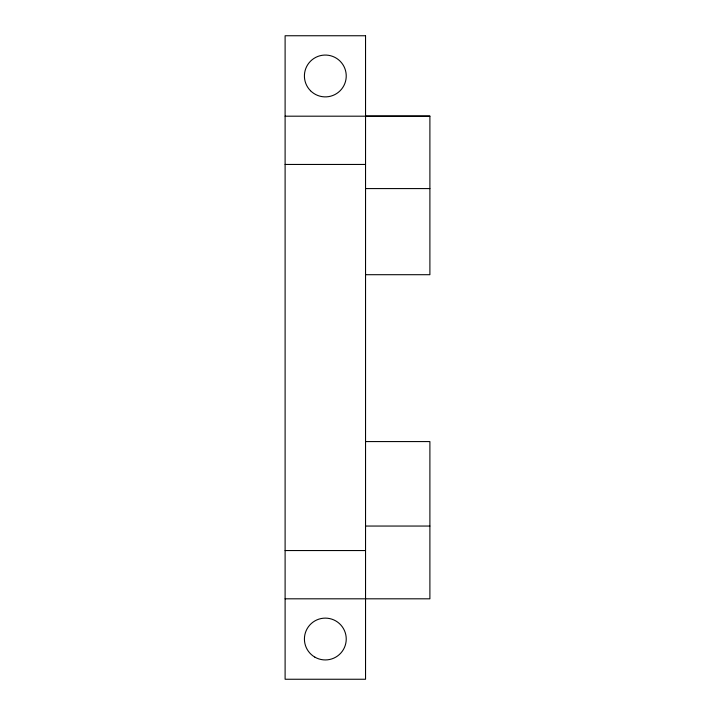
<?xml version="1.0" encoding="UTF-8"?>
<svg xmlns="http://www.w3.org/2000/svg" width="715" height="715" viewBox="0 0 715 715"><rect width="100%" height="100%" fill="white"/><g stroke="black" fill="none" stroke-linecap="round" stroke-linejoin="round"><path stroke-width="1.07" d="M365.544 116.089L429.894 116.089L429.894 274.703L365.544 274.703M285.106 116.188L429.894 116.188M285.106 164.45L365.544 164.45M365.544 188.581L429.894 188.581M365.544 441.575L429.894 441.575L429.894 598.812L285.106 598.812M365.544 526.052L429.894 526.052M285.106 550.55L365.544 550.55M365.544 35.75L285.106 35.75L285.106 679.25L365.544 679.25L365.544 35.75M314.868 657.139A20.914 20.914 0 0 0 346.239 639.031A20.914 20.914 0 0 0 314.868 620.924A20.914 20.914 0 0 0 314.868 657.139M310.533 90.76A20.914 20.914 0 0 0 345.524 81.385A20.914 20.914 0 0 0 319.909 55.77A20.914 20.914 0 0 0 310.533 90.76"/></g></svg>
